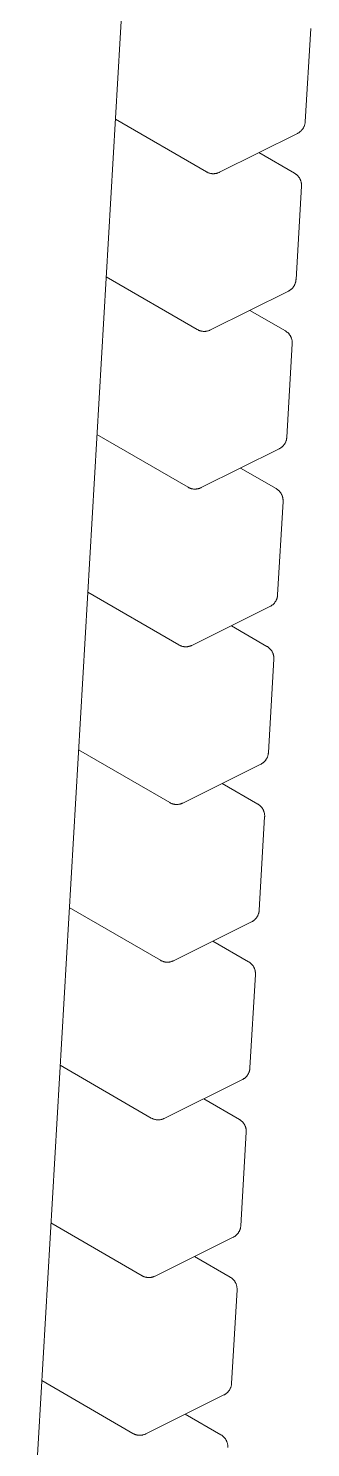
# Model space of a CAD drawing. Header units: millimetres. Extents: x -92 to 3826, y 8 to 2374.
# Drawn here: x 3714 to 3795.7, y 1199.4 to 1609.1 of the extents above; entities that cross this region are included whole.
import ezdxf

# ---------------------------------------------------------------- set-up
doc = ezdxf.new("R2010")
doc.units = ezdxf.units.MM
doc.layers.add('ZANO_R', color=7, linetype='Continuous', lineweight=0)

msp = doc.modelspace()

# ---------------------------------------------------------------- linework, layer by layer
at = {"layer": 'ZANO_R'}
for p, q in [((3750.49, 1776.99), (3713.95, 1152.53)), ((3795.65, 1609.06), (3794.07, 1582.09)), ((3765.51, 1567.65), (3739.13, 1582.87)), ((3793.98, 1581.42), (3793.94, 1581.28)), ((3794, 1581.55), (3793.98, 1581.42)), ((3794.03, 1581.68), (3794, 1581.55)), ((3794.05, 1581.82), (3794.03, 1581.68)), ((3794.06, 1581.95), (3794.05, 1581.82)), ((3794.07, 1582.09), (3794.06, 1581.95)), ((3791.86, 1578.74), (3769.29, 1567.53)), ((3791.98, 1578.8), (3791.86, 1578.74)), ((3792.1, 1578.87), (3791.98, 1578.8)), ((3792.21, 1578.94), (3792.1, 1578.87)), ((3792.33, 1579.01), (3792.21, 1578.94)), ((3792.44, 1579.09), (3792.33, 1579.01)), ((3792.55, 1579.17), (3792.44, 1579.09)), ((3792.65, 1579.26), (3792.55, 1579.17)), ((3792.75, 1579.35), (3792.65, 1579.26)), ((3792.85, 1579.44), (3792.75, 1579.35)), ((3792.95, 1579.53), (3792.85, 1579.44)), ((3793.04, 1579.63), (3792.95, 1579.53)), ((3793.13, 1579.73), (3793.04, 1579.63)), ((3793.22, 1579.84), (3793.13, 1579.73)), ((3793.3, 1579.95), (3793.22, 1579.84)), ((3793.38, 1580.06), (3793.3, 1579.95)), ((3793.45, 1580.17), (3793.38, 1580.06)), ((3793.52, 1580.29), (3793.45, 1580.17)), ((3793.59, 1580.4), (3793.52, 1580.29)), ((3793.65, 1580.52), (3793.59, 1580.4)), ((3793.71, 1580.65), (3793.65, 1580.52)), ((3793.77, 1580.77), (3793.71, 1580.65)), ((3793.82, 1580.9), (3793.77, 1580.77)), ((3793.86, 1581.02), (3793.82, 1580.9)), ((3793.91, 1581.15), (3793.86, 1581.02)), ((3793.94, 1581.28), (3793.91, 1581.15)), ((3780.69, 1573.19), (3790.99, 1567.24)), ((3765.63, 1567.58), (3765.51, 1567.65)), ((3765.75, 1567.52), (3765.63, 1567.58)), ((3765.87, 1567.46), (3765.75, 1567.52)), ((3765.99, 1567.41), (3765.87, 1567.46)), ((3766.12, 1567.36), (3765.99, 1567.41)), ((3766.25, 1567.31), (3766.12, 1567.36)), ((3766.38, 1567.27), (3766.25, 1567.31)), ((3766.51, 1567.24), (3766.38, 1567.27)), ((3766.64, 1567.21), (3766.51, 1567.24)), ((3766.77, 1567.18), (3766.64, 1567.21)), ((3766.91, 1567.16), (3766.77, 1567.18)), ((3767.04, 1567.14), (3766.91, 1567.16)), ((3767.18, 1567.12), (3767.04, 1567.14)), ((3767.31, 1567.12), (3767.18, 1567.12)), ((3767.45, 1567.11), (3767.31, 1567.12)), ((3767.59, 1567.11), (3767.45, 1567.11)), ((3767.72, 1567.12), (3767.59, 1567.11)), ((3767.86, 1567.13), (3767.72, 1567.12)), ((3767.99, 1567.14), (3767.86, 1567.13)), ((3768.13, 1567.16), (3767.99, 1567.14)), ((3768.26, 1567.18), (3768.13, 1567.16)), ((3768.39, 1567.21), (3768.26, 1567.18)), ((3768.52, 1567.24), (3768.39, 1567.21)), ((3768.66, 1567.28), (3768.52, 1567.24)), ((3768.78, 1567.32), (3768.66, 1567.28)), ((3768.91, 1567.37), (3768.78, 1567.32)), ((3769.04, 1567.42), (3768.91, 1567.37)), ((3769.16, 1567.47), (3769.04, 1567.42)), ((3769.29, 1567.53), (3769.16, 1567.47)), ((3790.99, 1567.24), (3791.11, 1567.17)), ((3791.11, 1567.17), (3791.23, 1567.09)), ((3791.23, 1567.09), (3791.34, 1567.01)), ((3791.34, 1567.01), (3791.45, 1566.93)), ((3791.45, 1566.93), (3791.56, 1566.84)), ((3791.56, 1566.84), (3791.66, 1566.75)), ((3791.66, 1566.75), (3791.77, 1566.66)), ((3791.77, 1566.66), (3791.86, 1566.56)), ((3791.86, 1566.56), (3791.96, 1566.46)), ((3791.96, 1566.46), (3792.05, 1566.36)), ((3792.05, 1566.36), (3792.14, 1566.25)), ((3792.14, 1566.25), (3792.22, 1566.14)), ((3792.22, 1566.14), (3792.3, 1566.03)), ((3792.3, 1566.03), (3792.38, 1565.91)), ((3792.38, 1565.91), (3792.45, 1565.79)), ((3792.45, 1565.79), (3792.52, 1565.67)), ((3792.52, 1565.67), (3792.58, 1565.55)), ((3792.58, 1565.55), (3792.64, 1565.42)), ((3792.64, 1565.42), (3792.69, 1565.3)), ((3792.69, 1565.3), (3792.74, 1565.17)), ((3792.74, 1565.17), (3792.79, 1565.04)), ((3792.79, 1565.04), (3792.83, 1564.91)), ((3792.99, 1563.54), (3791.41, 1536.57)), ((3792.83, 1564.91), (3792.87, 1564.77)), ((3792.87, 1564.77), (3792.9, 1564.64)), ((3792.9, 1564.64), (3792.93, 1564.5)), ((3792.93, 1564.5), (3792.95, 1564.37)), ((3792.95, 1564.37), (3792.97, 1564.23)), ((3792.97, 1564.23), (3792.98, 1564.09)), ((3792.98, 1564.09), (3792.99, 1563.96)), ((3792.99, 1563.96), (3792.99, 1563.82)), ((3792.99, 1563.82), (3792.99, 1563.68)), ((3792.99, 1563.68), (3792.99, 1563.54)), ((3762.84, 1522.13), (3736.47, 1537.35)), ((3791.4, 1536.43), (3791.38, 1536.29)), ((3791.41, 1536.57), (3791.4, 1536.43)), ((3789.19, 1533.22), (3766.62, 1522.01)), ((3789.32, 1533.28), (3789.19, 1533.22)), ((3789.43, 1533.34), (3789.32, 1533.28)), ((3789.55, 1533.42), (3789.43, 1533.34)), ((3789.66, 1533.49), (3789.55, 1533.42)), ((3789.77, 1533.57), (3789.66, 1533.49)), ((3789.88, 1533.65), (3789.77, 1533.57)), ((3789.99, 1533.74), (3789.88, 1533.65)), ((3790.09, 1533.82), (3789.99, 1533.74)), ((3790.19, 1533.92), (3790.09, 1533.82)), ((3790.29, 1534.01), (3790.19, 1533.92)), ((3790.38, 1534.11), (3790.29, 1534.01)), ((3790.47, 1534.21), (3790.38, 1534.11)), ((3790.55, 1534.32), (3790.47, 1534.21)), ((3790.64, 1534.43), (3790.55, 1534.32)), ((3790.71, 1534.54), (3790.64, 1534.43)), ((3790.79, 1534.65), (3790.71, 1534.54)), ((3790.86, 1534.77), (3790.79, 1534.65)), ((3790.93, 1534.88), (3790.86, 1534.77)), ((3790.99, 1535), (3790.93, 1534.88)), ((3791.05, 1535.13), (3790.99, 1535)), ((3791.1, 1535.25), (3791.05, 1535.13)), ((3791.15, 1535.38), (3791.1, 1535.25)), ((3791.2, 1535.5), (3791.15, 1535.38)), ((3791.24, 1535.63), (3791.2, 1535.5)), ((3791.28, 1535.76), (3791.24, 1535.63)), ((3791.31, 1535.89), (3791.28, 1535.76)), ((3791.34, 1536.03), (3791.31, 1535.89)), ((3791.36, 1536.16), (3791.34, 1536.03)), ((3791.38, 1536.29), (3791.36, 1536.16)), ((3778.02, 1527.67), (3788.33, 1521.72)), ((3762.96, 1522.06), (3762.84, 1522.13)), ((3763.08, 1522), (3762.96, 1522.06)), ((3763.21, 1521.94), (3763.08, 1522)), ((3763.33, 1521.89), (3763.21, 1521.94)), ((3763.46, 1521.84), (3763.33, 1521.89)), ((3763.59, 1521.79), (3763.46, 1521.84)), ((3763.72, 1521.75), (3763.59, 1521.79)), ((3763.85, 1521.72), (3763.72, 1521.75)), ((3763.98, 1521.68), (3763.85, 1521.72)), ((3764.11, 1521.66), (3763.98, 1521.68)), ((3764.25, 1521.63), (3764.11, 1521.66)), ((3764.38, 1521.62), (3764.25, 1521.63)), ((3764.51, 1521.6), (3764.38, 1521.62)), ((3764.65, 1521.59), (3764.51, 1521.6)), ((3764.79, 1521.59), (3764.65, 1521.59)), ((3764.92, 1521.59), (3764.79, 1521.59)), ((3765.06, 1521.59), (3764.92, 1521.59)), ((3765.19, 1521.6), (3765.06, 1521.59)), ((3765.33, 1521.62), (3765.19, 1521.6)), ((3765.46, 1521.64), (3765.33, 1521.62)), ((3765.6, 1521.66), (3765.46, 1521.64)), ((3765.73, 1521.69), (3765.6, 1521.66)), ((3765.86, 1521.72), (3765.73, 1521.69)), ((3765.99, 1521.76), (3765.86, 1521.72)), ((3766.12, 1521.8), (3765.99, 1521.76)), ((3766.25, 1521.84), (3766.12, 1521.8)), ((3766.38, 1521.89), (3766.25, 1521.84)), ((3766.5, 1521.95), (3766.38, 1521.89)), ((3766.62, 1522.01), (3766.5, 1521.95)), ((3788.33, 1521.72), (3788.45, 1521.65)), ((3788.45, 1521.65), (3788.57, 1521.57)), ((3788.57, 1521.57), (3788.68, 1521.49)), ((3788.68, 1521.49), (3788.79, 1521.41)), ((3788.79, 1521.41), (3788.9, 1521.32)), ((3788.9, 1521.32), (3789, 1521.23)), ((3789, 1521.23), (3789.1, 1521.14)), ((3789.1, 1521.14), (3789.2, 1521.04)), ((3789.2, 1521.04), (3789.29, 1520.94)), ((3789.29, 1520.94), (3789.39, 1520.84)), ((3789.39, 1520.84), (3789.47, 1520.73)), ((3789.47, 1520.73), (3789.56, 1520.62)), ((3789.56, 1520.62), (3789.64, 1520.51)), ((3789.64, 1520.51), (3789.71, 1520.39)), ((3789.71, 1520.39), (3789.78, 1520.27)), ((3789.78, 1520.27), (3789.85, 1520.15)), ((3789.85, 1520.15), (3789.92, 1520.03)), ((3789.92, 1520.03), (3789.97, 1519.9)), ((3790.32, 1518.02), (3788.75, 1491.04)), ((3789.97, 1519.9), (3790.03, 1519.78)), ((3790.03, 1519.78), (3790.08, 1519.65)), ((3790.08, 1519.65), (3790.13, 1519.52)), ((3790.13, 1519.52), (3790.17, 1519.39)), ((3790.17, 1519.39), (3790.2, 1519.25)), ((3790.2, 1519.25), (3790.24, 1519.12)), ((3790.24, 1519.12), (3790.26, 1518.98)), ((3790.26, 1518.98), (3790.29, 1518.85)), ((3790.29, 1518.85), (3790.3, 1518.71)), ((3790.3, 1518.71), (3790.32, 1518.57)), ((3790.32, 1518.57), (3790.33, 1518.43)), ((3790.33, 1518.16), (3790.32, 1518.02)), ((3790.33, 1518.43), (3790.33, 1518.3)), ((3790.33, 1518.3), (3790.33, 1518.16)), ((3760.18, 1476.6), (3733.8, 1491.83)), ((3786.53, 1487.69), (3763.96, 1476.49)), ((3786.65, 1487.76), (3786.53, 1487.69)), ((3786.77, 1487.82), (3786.65, 1487.76)), ((3786.89, 1487.89), (3786.77, 1487.82)), ((3787, 1487.97), (3786.89, 1487.89)), ((3787.11, 1488.05), (3787, 1487.97)), ((3787.22, 1488.13), (3787.11, 1488.05)), ((3787.32, 1488.21), (3787.22, 1488.13)), ((3787.43, 1488.3), (3787.32, 1488.21)), ((3787.53, 1488.4), (3787.43, 1488.3)), ((3787.62, 1488.49), (3787.53, 1488.4)), ((3787.71, 1488.59), (3787.62, 1488.49)), ((3787.8, 1488.69), (3787.71, 1488.59)), ((3787.89, 1488.8), (3787.8, 1488.69)), ((3787.97, 1488.9), (3787.89, 1488.8)), ((3788.05, 1489.02), (3787.97, 1488.9)), ((3788.13, 1489.13), (3788.05, 1489.02)), ((3788.2, 1489.24), (3788.13, 1489.13)), ((3788.26, 1489.36), (3788.2, 1489.24)), ((3788.33, 1489.48), (3788.26, 1489.36)), ((3788.39, 1489.6), (3788.33, 1489.48)), ((3788.44, 1489.73), (3788.39, 1489.6)), ((3788.49, 1489.85), (3788.44, 1489.73)), ((3788.54, 1489.98), (3788.49, 1489.85)), ((3788.58, 1490.11), (3788.54, 1489.98)), ((3788.62, 1490.24), (3788.58, 1490.11)), ((3788.65, 1490.37), (3788.62, 1490.24)), ((3788.68, 1490.51), (3788.65, 1490.37)), ((3788.7, 1490.64), (3788.68, 1490.51)), ((3788.72, 1490.77), (3788.7, 1490.64)), ((3788.74, 1490.91), (3788.72, 1490.77)), ((3788.75, 1491.04), (3788.74, 1490.91)), ((3775.36, 1482.15), (3785.67, 1476.2)), ((3760.3, 1476.54), (3760.18, 1476.6)), ((3760.42, 1476.48), (3760.3, 1476.54)), ((3760.54, 1476.42), (3760.42, 1476.48)), ((3760.67, 1476.36), (3760.54, 1476.42)), ((3760.79, 1476.32), (3760.67, 1476.36)), ((3760.92, 1476.27), (3760.79, 1476.32)), ((3761.05, 1476.23), (3760.92, 1476.27)), ((3761.18, 1476.19), (3761.05, 1476.23)), ((3761.31, 1476.16), (3761.18, 1476.19)), ((3761.45, 1476.14), (3761.31, 1476.16)), ((3761.58, 1476.11), (3761.45, 1476.14)), ((3761.72, 1476.09), (3761.58, 1476.11)), ((3761.85, 1476.08), (3761.72, 1476.09)), ((3761.99, 1476.07), (3761.85, 1476.08)), ((3762.12, 1476.07), (3761.99, 1476.07)), ((3762.26, 1476.07), (3762.12, 1476.07)), ((3762.39, 1476.07), (3762.26, 1476.07)), ((3762.53, 1476.08), (3762.39, 1476.07)), ((3762.66, 1476.1), (3762.53, 1476.08)), ((3762.8, 1476.12), (3762.66, 1476.1)), ((3762.93, 1476.14), (3762.8, 1476.12)), ((3763.07, 1476.17), (3762.93, 1476.14)), ((3763.2, 1476.2), (3763.07, 1476.17)), ((3763.33, 1476.24), (3763.2, 1476.2)), ((3763.46, 1476.28), (3763.33, 1476.24)), ((3763.59, 1476.32), (3763.46, 1476.28)), ((3763.71, 1476.37), (3763.59, 1476.32)), ((3763.84, 1476.43), (3763.71, 1476.37)), ((3763.96, 1476.49), (3763.84, 1476.43)), ((3785.67, 1476.2), (3785.79, 1476.12)), ((3785.79, 1476.12), (3785.9, 1476.05)), ((3785.9, 1476.05), (3786.01, 1475.97)), ((3786.01, 1475.97), (3786.13, 1475.89)), ((3786.13, 1475.89), (3786.23, 1475.8)), ((3786.23, 1475.8), (3786.34, 1475.71)), ((3786.34, 1475.71), (3786.44, 1475.62)), ((3786.44, 1475.62), (3786.54, 1475.52)), ((3786.54, 1475.52), (3786.63, 1475.42)), ((3786.63, 1475.42), (3786.72, 1475.31)), ((3786.72, 1475.31), (3786.81, 1475.21)), ((3786.81, 1475.21), (3786.89, 1475.1)), ((3786.89, 1475.1), (3786.97, 1474.98)), ((3786.97, 1474.98), (3787.05, 1474.87)), ((3787.66, 1472.5), (3786.08, 1445.52)), ((3787.05, 1474.87), (3787.12, 1474.75)), ((3787.12, 1474.75), (3787.19, 1474.63)), ((3787.19, 1474.63), (3787.25, 1474.51)), ((3787.25, 1474.51), (3787.31, 1474.38)), ((3787.31, 1474.38), (3787.37, 1474.26)), ((3787.37, 1474.26), (3787.42, 1474.13)), ((3787.42, 1474.13), (3787.46, 1474)), ((3787.46, 1474), (3787.5, 1473.86)), ((3787.5, 1473.86), (3787.54, 1473.73)), ((3787.54, 1473.73), (3787.57, 1473.6)), ((3787.57, 1473.6), (3787.6, 1473.46)), ((3787.6, 1473.46), (3787.62, 1473.33)), ((3787.62, 1473.33), (3787.64, 1473.19)), ((3787.64, 1473.19), (3787.65, 1473.05)), ((3787.65, 1473.05), (3787.66, 1472.91)), ((3787.66, 1472.91), (3787.67, 1472.77)), ((3787.67, 1472.64), (3787.66, 1472.5)), ((3787.67, 1472.77), (3787.67, 1472.64)), ((3757.52, 1431.08), (3731.14, 1446.31)), ((3783.87, 1442.17), (3761.3, 1430.96)), ((3783.99, 1442.24), (3783.87, 1442.17)), ((3784.11, 1442.3), (3783.99, 1442.24)), ((3784.22, 1442.37), (3784.11, 1442.3)), ((3784.34, 1442.45), (3784.22, 1442.37)), ((3784.45, 1442.53), (3784.34, 1442.45)), ((3784.56, 1442.61), (3784.45, 1442.53)), ((3784.66, 1442.69), (3784.56, 1442.61)), ((3784.76, 1442.78), (3784.66, 1442.69)), ((3784.86, 1442.87), (3784.76, 1442.78)), ((3784.96, 1442.97), (3784.86, 1442.87)), ((3785.05, 1443.07), (3784.96, 1442.97)), ((3785.14, 1443.17), (3785.05, 1443.07)), ((3785.23, 1443.28), (3785.14, 1443.17)), ((3785.31, 1443.38), (3785.23, 1443.28)), ((3785.39, 1443.49), (3785.31, 1443.38)), ((3785.46, 1443.61), (3785.39, 1443.49)), ((3785.53, 1443.72), (3785.46, 1443.61)), ((3785.6, 1443.84), (3785.53, 1443.72)), ((3785.66, 1443.96), (3785.6, 1443.84)), ((3785.72, 1444.08), (3785.66, 1443.96)), ((3785.78, 1444.21), (3785.72, 1444.08)), ((3785.83, 1444.33), (3785.78, 1444.21)), ((3785.87, 1444.46), (3785.83, 1444.33)), ((3785.91, 1444.59), (3785.87, 1444.46)), ((3785.95, 1444.72), (3785.91, 1444.59)), ((3785.99, 1444.85), (3785.95, 1444.72)), ((3786.01, 1444.98), (3785.99, 1444.85)), ((3786.04, 1445.12), (3786.01, 1444.98)), ((3786.06, 1445.25), (3786.04, 1445.12)), ((3786.07, 1445.39), (3786.06, 1445.25)), ((3786.08, 1445.52), (3786.07, 1445.39)), ((3772.7, 1436.63), (3783, 1430.67)), ((3757.64, 1431.02), (3757.52, 1431.08)), ((3757.76, 1430.95), (3757.64, 1431.02)), ((3757.88, 1430.9), (3757.76, 1430.95)), ((3758, 1430.84), (3757.88, 1430.9)), ((3758.13, 1430.79), (3758, 1430.84)), ((3758.26, 1430.75), (3758.13, 1430.79)), ((3758.39, 1430.71), (3758.26, 1430.75)), ((3758.52, 1430.67), (3758.39, 1430.71)), ((3758.65, 1430.64), (3758.52, 1430.67)), ((3758.78, 1430.61), (3758.65, 1430.64)), ((3758.92, 1430.59), (3758.78, 1430.61)), ((3759.05, 1430.57), (3758.92, 1430.59)), ((3759.19, 1430.56), (3759.05, 1430.57)), ((3759.32, 1430.55), (3759.19, 1430.56)), ((3759.46, 1430.55), (3759.32, 1430.55)), ((3759.59, 1430.55), (3759.46, 1430.55)), ((3759.73, 1430.55), (3759.59, 1430.55)), ((3759.87, 1430.56), (3759.73, 1430.55)), ((3760, 1430.58), (3759.87, 1430.56)), ((3760.14, 1430.59), (3760, 1430.58)), ((3760.27, 1430.62), (3760.14, 1430.59)), ((3760.4, 1430.65), (3760.27, 1430.62)), ((3760.53, 1430.68), (3760.4, 1430.65)), ((3760.66, 1430.72), (3760.53, 1430.68)), ((3760.79, 1430.76), (3760.66, 1430.72)), ((3760.92, 1430.8), (3760.79, 1430.76)), ((3761.05, 1430.85), (3760.92, 1430.8)), ((3761.17, 1430.91), (3761.05, 1430.85)), ((3761.3, 1430.96), (3761.17, 1430.91)), ((3783, 1430.67), (3783.12, 1430.6)), ((3783.12, 1430.6), (3783.24, 1430.53)), ((3783.24, 1430.53), (3783.35, 1430.45)), ((3783.35, 1430.45), (3783.46, 1430.37)), ((3783.46, 1430.37), (3783.57, 1430.28)), ((3783.57, 1430.28), (3783.67, 1430.19)), ((3783.67, 1430.19), (3783.78, 1430.09)), ((3783.78, 1430.09), (3783.87, 1430)), ((3783.87, 1430), (3783.97, 1429.9)), ((3783.97, 1429.9), (3784.06, 1429.79)), ((3785, 1426.98), (3783.42, 1400)), ((3784.06, 1429.79), (3784.15, 1429.69)), ((3784.15, 1429.69), (3784.23, 1429.58)), ((3784.23, 1429.58), (3784.31, 1429.46)), ((3784.31, 1429.46), (3784.39, 1429.35)), ((3784.39, 1429.35), (3784.46, 1429.23)), ((3784.46, 1429.23), (3784.52, 1429.11)), ((3784.52, 1429.11), (3784.59, 1428.99)), ((3784.59, 1428.99), (3784.65, 1428.86)), ((3784.65, 1428.86), (3784.7, 1428.73)), ((3784.7, 1428.73), (3784.75, 1428.61)), ((3784.75, 1428.61), (3784.8, 1428.48)), ((3784.8, 1428.48), (3784.84, 1428.34)), ((3784.84, 1428.34), (3784.88, 1428.21)), ((3784.88, 1428.21), (3784.91, 1428.08)), ((3784.91, 1428.08), (3784.94, 1427.94)), ((3784.94, 1427.94), (3784.96, 1427.8)), ((3784.96, 1427.8), (3784.98, 1427.67)), ((3784.98, 1427.67), (3784.99, 1427.53)), ((3784.99, 1427.53), (3785, 1427.39)), ((3785, 1427.39), (3785, 1427.25)), ((3785, 1427.25), (3785, 1427.12)), ((3785, 1427.12), (3785, 1426.98)), ((3754.85, 1385.56), (3728.48, 1400.79)), ((3781.89, 1397.09), (3781.78, 1397)), ((3782, 1397.17), (3781.89, 1397.09)), ((3782.1, 1397.26), (3782, 1397.17)), ((3782.2, 1397.35), (3782.1, 1397.26)), ((3782.29, 1397.45), (3782.2, 1397.35)), ((3782.39, 1397.55), (3782.29, 1397.45)), ((3782.48, 1397.65), (3782.39, 1397.55)), ((3782.56, 1397.75), (3782.48, 1397.65)), ((3782.65, 1397.86), (3782.56, 1397.75)), ((3782.72, 1397.97), (3782.65, 1397.86)), ((3782.8, 1398.09), (3782.72, 1397.97)), ((3782.87, 1398.2), (3782.8, 1398.09)), ((3782.94, 1398.32), (3782.87, 1398.2)), ((3783, 1398.44), (3782.94, 1398.32)), ((3783.06, 1398.56), (3783, 1398.44)), ((3783.11, 1398.69), (3783.06, 1398.56)), ((3783.16, 1398.81), (3783.11, 1398.69)), ((3783.21, 1398.94), (3783.16, 1398.81)), ((3783.25, 1399.07), (3783.21, 1398.94)), ((3783.29, 1399.2), (3783.25, 1399.07)), ((3783.32, 1399.33), (3783.29, 1399.2)), ((3783.35, 1399.46), (3783.32, 1399.33)), ((3783.37, 1399.6), (3783.35, 1399.46)), ((3783.39, 1399.73), (3783.37, 1399.6)), ((3783.41, 1399.87), (3783.39, 1399.73)), ((3783.42, 1400), (3783.41, 1399.87)), ((3781.2, 1396.65), (3758.63, 1385.44)), ((3781.32, 1396.71), (3781.2, 1396.65)), ((3781.44, 1396.78), (3781.32, 1396.71)), ((3781.56, 1396.85), (3781.44, 1396.78)), ((3781.67, 1396.93), (3781.56, 1396.85)), ((3781.78, 1397), (3781.67, 1396.93)), ((3770.03, 1391.1), (3780.34, 1385.15)), ((3754.97, 1385.5), (3754.85, 1385.56)), ((3755.09, 1385.43), (3754.97, 1385.5)), ((3755.22, 1385.38), (3755.09, 1385.43)), ((3755.34, 1385.32), (3755.22, 1385.38)), ((3755.47, 1385.27), (3755.34, 1385.32)), ((3755.59, 1385.23), (3755.47, 1385.27)), ((3755.72, 1385.19), (3755.59, 1385.23)), ((3755.86, 1385.15), (3755.72, 1385.19)), ((3755.99, 1385.12), (3755.86, 1385.15)), ((3756.12, 1385.09), (3755.99, 1385.12)), ((3756.25, 1385.07), (3756.12, 1385.09)), ((3756.39, 1385.05), (3756.25, 1385.07)), ((3756.52, 1385.04), (3756.39, 1385.05)), ((3756.66, 1385.03), (3756.52, 1385.04)), ((3756.8, 1385.03), (3756.66, 1385.03)), ((3756.93, 1385.03), (3756.8, 1385.03)), ((3757.07, 1385.03), (3756.93, 1385.03)), ((3757.2, 1385.04), (3757.07, 1385.03)), ((3757.34, 1385.05), (3757.2, 1385.04)), ((3757.47, 1385.07), (3757.34, 1385.05)), ((3757.61, 1385.1), (3757.47, 1385.07)), ((3757.74, 1385.12), (3757.61, 1385.1)), ((3757.87, 1385.16), (3757.74, 1385.12)), ((3758, 1385.19), (3757.87, 1385.16)), ((3758.13, 1385.24), (3758, 1385.19)), ((3758.26, 1385.28), (3758.13, 1385.24)), ((3758.38, 1385.33), (3758.26, 1385.28)), ((3758.51, 1385.38), (3758.38, 1385.33)), ((3758.63, 1385.44), (3758.51, 1385.38)), ((3780.34, 1385.15), (3780.46, 1385.08)), ((3780.46, 1385.08), (3780.57, 1385.01)), ((3780.57, 1385.01), (3780.69, 1384.93)), ((3780.69, 1384.93), (3780.8, 1384.84)), ((3780.8, 1384.84), (3780.91, 1384.76)), ((3780.91, 1384.76), (3781.01, 1384.67)), ((3782.33, 1381.46), (3780.75, 1354.48)), ((3781.01, 1384.67), (3781.11, 1384.57)), ((3781.11, 1384.57), (3781.21, 1384.48)), ((3781.21, 1384.48), (3781.3, 1384.38)), ((3781.3, 1384.38), (3781.4, 1384.27)), ((3781.4, 1384.27), (3781.48, 1384.16)), ((3781.48, 1384.16), (3781.57, 1384.05)), ((3781.57, 1384.05), (3781.65, 1383.94)), ((3781.65, 1383.94), (3781.72, 1383.83)), ((3781.72, 1383.83), (3781.79, 1383.71)), ((3781.79, 1383.71), (3781.86, 1383.59)), ((3781.86, 1383.59), (3781.92, 1383.46)), ((3781.92, 1383.46), (3781.98, 1383.34)), ((3781.98, 1383.34), (3782.04, 1383.21)), ((3782.04, 1383.21), (3782.09, 1383.08)), ((3782.09, 1383.08), (3782.13, 1382.95)), ((3782.13, 1382.95), (3782.18, 1382.82)), ((3782.18, 1382.82), (3782.21, 1382.69)), ((3782.21, 1382.69), (3782.25, 1382.55)), ((3782.25, 1382.55), (3782.27, 1382.42)), ((3782.27, 1382.42), (3782.3, 1382.28)), ((3782.3, 1382.28), (3782.31, 1382.15)), ((3782.31, 1382.15), (3782.33, 1382.01)), ((3782.33, 1382.01), (3782.34, 1381.87)), ((3782.34, 1381.59), (3782.33, 1381.46)), ((3782.34, 1381.87), (3782.34, 1381.73)), ((3782.34, 1381.73), (3782.34, 1381.59)), ((3752.19, 1340.04), (3725.81, 1355.27)), ((3779.72, 1352.03), (3779.63, 1351.93)), ((3779.81, 1352.13), (3779.72, 1352.03)), ((3779.9, 1352.23), (3779.81, 1352.13)), ((3779.98, 1352.34), (3779.9, 1352.23)), ((3780.06, 1352.45), (3779.98, 1352.34)), ((3780.14, 1352.56), (3780.06, 1352.45)), ((3780.21, 1352.68), (3780.14, 1352.56)), ((3780.27, 1352.8), (3780.21, 1352.68)), ((3780.34, 1352.92), (3780.27, 1352.8)), ((3780.39, 1353.04), (3780.34, 1352.92)), ((3780.45, 1353.16), (3780.39, 1353.04)), ((3780.5, 1353.29), (3780.45, 1353.16)), ((3780.55, 1353.42), (3780.5, 1353.29)), ((3780.59, 1353.55), (3780.55, 1353.42)), ((3780.63, 1353.68), (3780.59, 1353.55)), ((3780.66, 1353.81), (3780.63, 1353.68)), ((3780.69, 1353.94), (3780.66, 1353.81)), ((3780.71, 1354.08), (3780.69, 1353.94)), ((3780.73, 1354.21), (3780.71, 1354.08)), ((3780.74, 1354.34), (3780.73, 1354.21)), ((3780.75, 1354.48), (3780.74, 1354.34)), ((3778.54, 1351.13), (3755.97, 1339.92)), ((3778.66, 1351.19), (3778.54, 1351.13)), ((3778.78, 1351.26), (3778.66, 1351.19)), ((3778.9, 1351.33), (3778.78, 1351.26)), ((3779.01, 1351.4), (3778.9, 1351.33)), ((3779.12, 1351.48), (3779.01, 1351.4)), ((3779.23, 1351.56), (3779.12, 1351.48)), ((3779.33, 1351.65), (3779.23, 1351.56)), ((3779.44, 1351.74), (3779.33, 1351.65)), ((3779.54, 1351.83), (3779.44, 1351.74)), ((3779.63, 1351.93), (3779.54, 1351.83)), ((3767.37, 1345.58), (3777.68, 1339.63)), ((3752.31, 1339.97), (3752.19, 1340.04)), ((3752.43, 1339.91), (3752.31, 1339.97)), ((3752.55, 1339.85), (3752.43, 1339.91)), ((3752.68, 1339.8), (3752.55, 1339.85)), ((3752.8, 1339.75), (3752.68, 1339.8)), ((3752.93, 1339.71), (3752.8, 1339.75)), ((3753.06, 1339.67), (3752.93, 1339.71)), ((3755.47, 1339.71), (3755.34, 1339.67)), ((3755.59, 1339.76), (3755.47, 1339.71)), ((3755.72, 1339.81), (3755.59, 1339.76)), ((3755.85, 1339.86), (3755.72, 1339.81)), ((3755.97, 1339.92), (3755.85, 1339.86)), ((3753.19, 1339.63), (3753.06, 1339.67)), ((3753.32, 1339.6), (3753.19, 1339.63)), ((3753.46, 1339.57), (3753.32, 1339.6)), ((3753.59, 1339.55), (3753.46, 1339.57)), ((3753.73, 1339.53), (3753.59, 1339.55)), ((3753.86, 1339.52), (3753.73, 1339.53)), ((3754, 1339.51), (3753.86, 1339.52)), ((3754.13, 1339.5), (3754, 1339.51)), ((3754.27, 1339.51), (3754.13, 1339.5)), ((3754.4, 1339.51), (3754.27, 1339.51)), ((3754.54, 1339.52), (3754.4, 1339.51)), ((3754.67, 1339.53), (3754.54, 1339.52)), ((3754.81, 1339.55), (3754.67, 1339.53)), ((3754.94, 1339.58), (3754.81, 1339.55)), ((3755.08, 1339.6), (3754.94, 1339.58)), ((3755.21, 1339.64), (3755.08, 1339.6)), ((3755.34, 1339.67), (3755.21, 1339.64)), ((3777.68, 1339.63), (3777.79, 1339.56)), ((3777.79, 1339.56), (3777.91, 1339.49)), ((3777.91, 1339.49), (3778.02, 1339.41)), ((3778.02, 1339.41), (3778.13, 1339.32)), ((3779.67, 1335.93), (3778.09, 1308.96)), ((3778.13, 1339.32), (3778.24, 1339.24)), ((3778.24, 1339.24), (3778.35, 1339.15)), ((3778.35, 1339.15), (3778.45, 1339.05)), ((3778.45, 1339.05), (3778.55, 1338.95)), ((3778.55, 1338.95), (3778.64, 1338.85)), ((3778.64, 1338.85), (3778.73, 1338.75)), ((3778.73, 1338.75), (3778.82, 1338.64)), ((3778.82, 1338.64), (3778.9, 1338.53)), ((3778.9, 1338.53), (3778.98, 1338.42)), ((3778.98, 1338.42), (3779.06, 1338.3)), ((3779.06, 1338.3), (3779.13, 1338.19)), ((3779.13, 1338.19), (3779.2, 1338.07)), ((3779.2, 1338.07), (3779.26, 1337.94)), ((3779.26, 1337.94), (3779.32, 1337.82)), ((3779.32, 1337.82), (3779.37, 1337.69)), ((3779.37, 1337.69), (3779.43, 1337.56)), ((3779.43, 1337.56), (3779.47, 1337.43)), ((3779.47, 1337.43), (3779.51, 1337.3)), ((3779.51, 1337.3), (3779.55, 1337.17)), ((3779.55, 1337.17), (3779.58, 1337.03)), ((3779.58, 1337.03), (3779.61, 1336.9)), ((3779.61, 1336.9), (3779.63, 1336.76)), ((3779.63, 1336.76), (3779.65, 1336.62)), ((3779.65, 1336.62), (3779.66, 1336.49)), ((3779.66, 1336.49), (3779.67, 1336.35)), ((3779.67, 1336.35), (3779.68, 1336.21)), ((3779.68, 1336.07), (3779.67, 1335.93)), ((3779.68, 1336.21), (3779.68, 1336.07)), ((3749.53, 1294.52), (3723.15, 1309.75)), ((3777.4, 1306.93), (3777.32, 1306.82)), ((3777.47, 1307.04), (3777.4, 1306.93)), ((3777.54, 1307.16), (3777.47, 1307.04)), ((3777.61, 1307.28), (3777.54, 1307.16)), ((3777.67, 1307.4), (3777.61, 1307.28)), ((3777.73, 1307.52), (3777.67, 1307.4)), ((3777.79, 1307.64), (3777.73, 1307.52)), ((3777.84, 1307.77), (3777.79, 1307.64)), ((3777.88, 1307.9), (3777.84, 1307.77)), ((3777.92, 1308.03), (3777.88, 1307.9)), ((3777.96, 1308.16), (3777.92, 1308.03)), ((3777.99, 1308.29), (3777.96, 1308.16)), ((3778.02, 1308.42), (3777.99, 1308.29)), ((3778.05, 1308.55), (3778.02, 1308.42)), ((3778.07, 1308.69), (3778.05, 1308.55)), ((3778.08, 1308.82), (3778.07, 1308.69)), ((3778.09, 1308.96), (3778.08, 1308.82)), ((3775.88, 1305.61), (3753.3, 1294.4)), ((3776, 1305.67), (3775.88, 1305.61)), ((3776.12, 1305.74), (3776, 1305.67)), ((3776.23, 1305.81), (3776.12, 1305.74)), ((3776.35, 1305.88), (3776.23, 1305.81)), ((3776.46, 1305.96), (3776.35, 1305.88)), ((3776.56, 1306.04), (3776.46, 1305.96)), ((3776.67, 1306.13), (3776.56, 1306.04)), ((3776.77, 1306.22), (3776.67, 1306.13)), ((3776.87, 1306.31), (3776.77, 1306.22)), ((3776.97, 1306.41), (3776.87, 1306.31)), ((3777.06, 1306.5), (3776.97, 1306.41)), ((3777.15, 1306.61), (3777.06, 1306.5)), ((3777.24, 1306.71), (3777.15, 1306.61)), ((3777.32, 1306.82), (3777.24, 1306.71)), ((3764.71, 1300.06), (3775.01, 1294.11)), ((3749.64, 1294.45), (3749.53, 1294.52)), ((3749.77, 1294.39), (3749.64, 1294.45)), ((3749.89, 1294.33), (3749.77, 1294.39)), ((3750.01, 1294.28), (3749.89, 1294.33)), ((3750.14, 1294.23), (3750.01, 1294.28)), ((3750.27, 1294.19), (3750.14, 1294.23)), ((3750.4, 1294.15), (3750.27, 1294.19)), ((3750.53, 1294.11), (3750.4, 1294.15)), ((3750.66, 1294.08), (3750.53, 1294.11)), ((3750.79, 1294.05), (3750.66, 1294.08)), ((3750.93, 1294.03), (3750.79, 1294.05)), ((3751.06, 1294.01), (3750.93, 1294.03)), ((3751.2, 1294), (3751.06, 1294.01)), ((3751.33, 1293.99), (3751.2, 1294)), ((3751.47, 1293.98), (3751.33, 1293.99)), ((3751.6, 1293.98), (3751.47, 1293.98)), ((3751.74, 1293.99), (3751.6, 1293.98)), ((3751.88, 1294), (3751.74, 1293.99)), ((3752.01, 1294.01), (3751.88, 1294)), ((3752.14, 1294.03), (3752.01, 1294.01)), ((3752.28, 1294.05), (3752.14, 1294.03)), ((3752.41, 1294.08), (3752.28, 1294.05)), ((3752.54, 1294.11), (3752.41, 1294.08)), ((3752.67, 1294.15), (3752.54, 1294.11)), ((3752.8, 1294.19), (3752.67, 1294.15)), ((3752.93, 1294.24), (3752.8, 1294.19)), ((3753.06, 1294.29), (3752.93, 1294.24)), ((3753.18, 1294.34), (3753.06, 1294.29)), ((3753.3, 1294.4), (3753.18, 1294.34)), ((3775.01, 1294.11), (3775.13, 1294.04)), ((3775.13, 1294.04), (3775.25, 1293.96)), ((3775.25, 1293.96), (3775.36, 1293.89)), ((3775.36, 1293.89), (3775.47, 1293.8)), ((3775.47, 1293.8), (3775.58, 1293.72)), ((3775.58, 1293.72), (3775.68, 1293.63)), ((3775.68, 1293.63), (3775.78, 1293.53)), ((3775.78, 1293.53), (3775.88, 1293.43)), ((3775.88, 1293.43), (3775.98, 1293.33)), ((3775.98, 1293.33), (3776.07, 1293.23)), ((3776.07, 1293.23), (3776.16, 1293.12)), ((3776.16, 1293.12), (3776.24, 1293.01)), ((3776.24, 1293.01), (3776.32, 1292.9)), ((3776.32, 1292.9), (3776.39, 1292.78)), ((3776.39, 1292.78), (3776.47, 1292.67)), ((3776.47, 1292.67), (3776.53, 1292.54)), ((3776.53, 1292.54), (3776.6, 1292.42)), ((3776.6, 1292.42), (3776.66, 1292.3)), ((3776.66, 1292.3), (3776.71, 1292.17)), ((3776.71, 1292.17), (3776.76, 1292.04)), ((3776.76, 1292.04), (3776.81, 1291.91)), ((3776.81, 1291.91), (3776.85, 1291.78)), ((3776.85, 1291.78), (3776.89, 1291.65)), ((3776.89, 1291.65), (3776.92, 1291.51)), ((3776.92, 1291.51), (3776.95, 1291.38)), ((3776.95, 1291.38), (3776.97, 1291.24)), ((3776.97, 1291.24), (3776.99, 1291.1)), ((3776.99, 1291.1), (3777, 1290.97)), ((3777, 1290.97), (3777.01, 1290.83)), ((3777.01, 1290.83), (3777.01, 1290.69)), ((3777.01, 1290.69), (3777.01, 1290.55)), ((3777.01, 1290.55), (3777.01, 1290.41)), ((3777.01, 1290.41), (3775.43, 1263.44)), ((3746.86, 1249), (3720.49, 1264.23)), ((3775.01, 1261.88), (3774.95, 1261.76)), ((3775.07, 1262), (3775.01, 1261.88)), ((3775.12, 1262.12), (3775.07, 1262)), ((3775.17, 1262.25), (3775.12, 1262.12)), ((3775.22, 1262.38), (3775.17, 1262.25)), ((3775.26, 1262.51), (3775.22, 1262.38)), ((3775.3, 1262.64), (3775.26, 1262.51)), ((3775.33, 1262.77), (3775.3, 1262.64)), ((3775.36, 1262.9), (3775.33, 1262.77)), ((3775.38, 1263.03), (3775.36, 1262.9)), ((3775.4, 1263.17), (3775.38, 1263.03)), ((3775.42, 1263.3), (3775.4, 1263.17)), ((3775.43, 1263.44), (3775.42, 1263.3)), ((3773.21, 1260.09), (3750.64, 1248.88)), ((3773.33, 1260.15), (3773.21, 1260.09)), ((3773.45, 1260.22), (3773.33, 1260.15)), ((3773.57, 1260.29), (3773.45, 1260.22)), ((3773.68, 1260.36), (3773.57, 1260.29)), ((3773.79, 1260.44), (3773.68, 1260.36)), ((3773.9, 1260.52), (3773.79, 1260.44)), ((3774.01, 1260.61), (3773.9, 1260.52)), ((3774.11, 1260.7), (3774.01, 1260.61)), ((3774.21, 1260.79), (3774.11, 1260.7)), ((3774.3, 1260.88), (3774.21, 1260.79)), ((3774.4, 1260.98), (3774.3, 1260.88)), ((3774.49, 1261.09), (3774.4, 1260.98)), ((3774.57, 1261.19), (3774.49, 1261.09)), ((3774.65, 1261.3), (3774.57, 1261.19)), ((3774.73, 1261.41), (3774.65, 1261.3)), ((3774.81, 1261.52), (3774.73, 1261.41)), ((3774.88, 1261.64), (3774.81, 1261.52)), ((3774.95, 1261.76), (3774.88, 1261.64)), ((3762.04, 1254.54), (3772.35, 1248.59)), ((3746.98, 1248.93), (3746.86, 1249)), ((3747.1, 1248.87), (3746.98, 1248.93)), ((3747.22, 1248.81), (3747.1, 1248.87)), ((3747.35, 1248.76), (3747.22, 1248.81)), ((3747.48, 1248.71), (3747.35, 1248.76)), ((3747.6, 1248.66), (3747.48, 1248.71)), ((3747.73, 1248.62), (3747.6, 1248.66)), ((3747.86, 1248.59), (3747.73, 1248.62)), ((3748, 1248.56), (3747.86, 1248.59)), ((3748.13, 1248.53), (3748, 1248.56)), ((3748.26, 1248.51), (3748.13, 1248.53)), ((3748.4, 1248.49), (3748.26, 1248.51)), ((3748.53, 1248.48), (3748.4, 1248.49)), ((3748.67, 1248.47), (3748.53, 1248.48)), ((3748.8, 1248.46), (3748.67, 1248.47)), ((3748.94, 1248.46), (3748.8, 1248.46)), ((3749.08, 1248.47), (3748.94, 1248.46)), ((3749.21, 1248.48), (3749.08, 1248.47)), ((3749.35, 1248.49), (3749.21, 1248.48)), ((3749.48, 1248.51), (3749.35, 1248.49)), ((3749.61, 1248.53), (3749.48, 1248.51)), ((3749.75, 1248.56), (3749.61, 1248.53)), ((3749.88, 1248.59), (3749.75, 1248.56)), ((3750.01, 1248.63), (3749.88, 1248.59)), ((3750.14, 1248.67), (3750.01, 1248.63)), ((3750.27, 1248.72), (3750.14, 1248.67)), ((3750.39, 1248.77), (3750.27, 1248.72)), ((3750.52, 1248.82), (3750.39, 1248.77)), ((3750.64, 1248.88), (3750.52, 1248.82)), ((3772.35, 1248.59), (3772.47, 1248.52)), ((3772.47, 1248.52), (3772.58, 1248.44)), ((3772.58, 1248.44), (3772.7, 1248.36)), ((3772.7, 1248.36), (3772.81, 1248.28)), ((3772.81, 1248.28), (3772.92, 1248.19)), ((3772.92, 1248.19), (3773.02, 1248.1)), ((3773.02, 1248.1), (3773.12, 1248.01)), ((3773.12, 1248.01), (3773.22, 1247.91)), ((3773.22, 1247.91), (3773.31, 1247.81)), ((3773.31, 1247.81), (3773.4, 1247.71)), ((3773.4, 1247.71), (3773.49, 1247.6)), ((3773.49, 1247.6), (3773.58, 1247.49)), ((3773.58, 1247.49), (3773.66, 1247.38)), ((3773.66, 1247.38), (3773.73, 1247.26)), ((3773.73, 1247.26), (3773.8, 1247.14)), ((3773.8, 1247.14), (3773.87, 1247.02)), ((3773.87, 1247.02), (3773.93, 1246.9)), ((3773.93, 1246.9), (3773.99, 1246.78)), ((3773.99, 1246.78), (3774.05, 1246.65)), ((3774.05, 1246.65), (3774.1, 1246.52)), ((3774.1, 1246.52), (3774.14, 1246.39)), ((3774.14, 1246.39), (3774.19, 1246.26)), ((3774.19, 1246.26), (3774.22, 1246.13)), ((3774.22, 1246.13), (3774.25, 1245.99)), ((3774.25, 1245.99), (3774.28, 1245.86)), ((3774.28, 1245.86), (3774.31, 1245.72)), ((3774.31, 1245.72), (3774.32, 1245.58)), ((3774.32, 1245.58), (3774.34, 1245.44)), ((3774.34, 1244.89), (3772.76, 1217.92)), ((3774.34, 1245.44), (3774.35, 1245.31)), ((3774.35, 1245.03), (3774.34, 1244.89)), ((3774.35, 1245.31), (3774.35, 1245.17)), ((3774.35, 1245.17), (3774.35, 1245.03)), ((3744.2, 1203.48), (3717.82, 1218.7)), ((3772.56, 1216.85), (3772.51, 1216.73)), ((3772.6, 1216.98), (3772.56, 1216.85)), ((3772.63, 1217.11), (3772.6, 1216.98)), ((3772.67, 1217.25), (3772.63, 1217.11)), ((3772.7, 1217.38), (3772.67, 1217.25)), ((3772.72, 1217.51), (3772.7, 1217.38)), ((3772.74, 1217.65), (3772.72, 1217.51)), ((3772.75, 1217.78), (3772.74, 1217.65)), ((3772.76, 1217.92), (3772.75, 1217.78)), ((3770.55, 1214.57), (3747.98, 1203.36)), ((3770.67, 1214.63), (3770.55, 1214.57)), ((3770.79, 1214.7), (3770.67, 1214.63)), ((3770.9, 1214.77), (3770.79, 1214.7)), ((3771.02, 1214.84), (3770.9, 1214.77)), ((3771.13, 1214.92), (3771.02, 1214.84)), ((3771.24, 1215), (3771.13, 1214.92)), ((3771.34, 1215.09), (3771.24, 1215)), ((3771.45, 1215.18), (3771.34, 1215.09)), ((3771.54, 1215.27), (3771.45, 1215.18)), ((3771.64, 1215.36), (3771.54, 1215.27)), ((3771.73, 1215.46), (3771.64, 1215.36)), ((3771.82, 1215.56), (3771.73, 1215.46)), ((3771.91, 1215.67), (3771.82, 1215.56)), ((3771.99, 1215.78), (3771.91, 1215.67)), ((3772.07, 1215.89), (3771.99, 1215.78)), ((3772.14, 1216), (3772.07, 1215.89)), ((3772.22, 1216.12), (3772.14, 1216)), ((3772.28, 1216.23), (3772.22, 1216.12)), ((3772.35, 1216.35), (3772.28, 1216.23)), ((3772.4, 1216.48), (3772.35, 1216.35)), ((3772.46, 1216.6), (3772.4, 1216.48)), ((3772.51, 1216.73), (3772.46, 1216.6)), ((3759.38, 1209.02), (3769.69, 1203.07)), ((3744.32, 1203.41), (3744.2, 1203.48)), ((3744.44, 1203.35), (3744.32, 1203.41)), ((3744.56, 1203.29), (3744.44, 1203.35)), ((3744.69, 1203.24), (3744.56, 1203.29)), ((3744.81, 1203.19), (3744.69, 1203.24)), ((3744.94, 1203.14), (3744.81, 1203.19)), ((3745.07, 1203.1), (3744.94, 1203.14)), ((3745.2, 1203.07), (3745.07, 1203.1)), ((3745.33, 1203.04), (3745.2, 1203.07)), ((3745.47, 1203.01), (3745.33, 1203.04)), ((3745.6, 1202.99), (3745.47, 1203.01)), ((3745.73, 1202.97), (3745.6, 1202.99)), ((3745.87, 1202.95), (3745.73, 1202.97)), ((3746.01, 1202.95), (3745.87, 1202.95)), ((3746.14, 1202.94), (3746.01, 1202.95)), ((3746.28, 1202.94), (3746.14, 1202.94)), ((3746.41, 1202.95), (3746.28, 1202.94)), ((3746.55, 1202.96), (3746.41, 1202.95)), ((3746.68, 1202.97), (3746.55, 1202.96)), ((3746.82, 1202.99), (3746.68, 1202.97)), ((3746.95, 1203.01), (3746.82, 1202.99)), ((3747.08, 1203.04), (3746.95, 1203.01)), ((3747.22, 1203.07), (3747.08, 1203.04)), ((3747.35, 1203.11), (3747.22, 1203.07)), ((3747.48, 1203.15), (3747.35, 1203.11)), ((3747.6, 1203.2), (3747.48, 1203.15)), ((3747.73, 1203.25), (3747.6, 1203.2)), ((3747.86, 1203.3), (3747.73, 1203.25)), ((3747.98, 1203.36), (3747.86, 1203.3)), ((3769.69, 1203.07), (3769.8, 1203)), ((3769.8, 1203), (3769.92, 1202.92)), ((3769.92, 1202.92), (3770.03, 1202.84)), ((3770.03, 1202.84), (3770.14, 1202.76)), ((3770.14, 1202.76), (3770.25, 1202.67)), ((3770.25, 1202.67), (3770.36, 1202.58)), ((3770.36, 1202.58), (3770.46, 1202.49)), ((3770.46, 1202.49), (3770.56, 1202.39)), ((3770.56, 1202.39), (3770.65, 1202.29)), ((3770.65, 1202.29), (3770.74, 1202.19)), ((3770.74, 1202.19), (3770.83, 1202.08)), ((3770.83, 1202.08), (3770.91, 1201.97)), ((3770.91, 1201.97), (3770.99, 1201.86)), ((3770.99, 1201.86), (3771.07, 1201.74)), ((3771.07, 1201.74), (3771.14, 1201.62)), ((3771.14, 1201.62), (3771.21, 1201.5)), ((3771.21, 1201.5), (3771.27, 1201.38)), ((3771.27, 1201.38), (3771.33, 1201.25)), ((3771.33, 1201.25), (3771.38, 1201.13)), ((3771.38, 1201.13), (3771.43, 1201)), ((3771.43, 1201), (3771.48, 1200.87)), ((3771.48, 1200.87), (3771.52, 1200.74)), ((3771.52, 1200.74), (3771.56, 1200.6)), ((3771.56, 1200.6), (3771.59, 1200.47)), ((3771.59, 1200.47), (3771.62, 1200.33)), ((3771.62, 1200.33), (3771.64, 1200.2)), ((3771.64, 1200.2), (3771.66, 1200.06)), ((3771.66, 1200.06), (3771.67, 1199.92)), ((3771.67, 1199.92), (3771.68, 1199.79)), ((3771.68, 1199.79), (3771.69, 1199.65)), ((3771.69, 1199.65), (3771.68, 1199.51)), ((3771.68, 1199.51), (3771.68, 1199.37))]:
    msp.add_line(p, q, dxfattribs=at)

doc.saveas('drawing.dxf')
